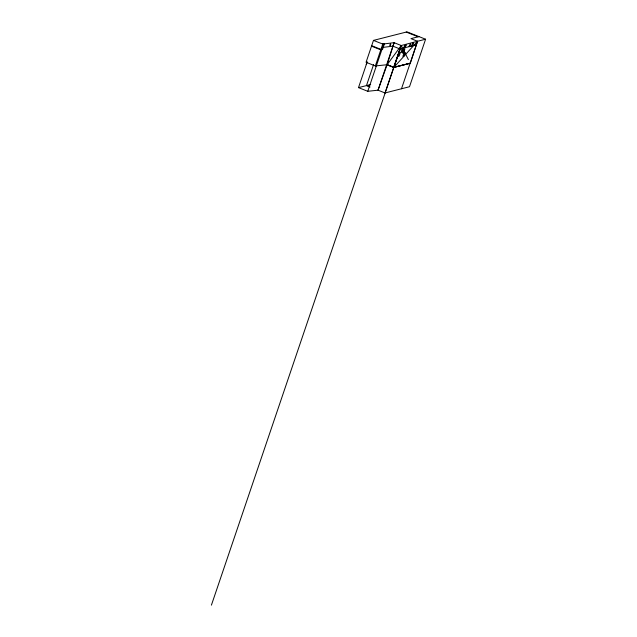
<?xml version="1.0" encoding="UTF-8"?>
<svg xmlns="http://www.w3.org/2000/svg" width="637" height="637" viewBox="0 0 637 637"><rect width="100%" height="100%" fill="white"/><g stroke="black" fill="none" stroke-linecap="round" stroke-linejoin="round"><path stroke-width="0.96" d="M409.153 46.748L409.352 45.45L410.594 43.889L409.679 46.612M398.189 54.615L399.988 49.113M398.953 52.338L400.06 49.009L416.391 44.749M425.588 39.223L407.035 31.866L373.473 40.394L366.068 62.275L375.344 65.953L387.105 64.719L393.69 67.323L410.339 63.206L417.569 41.262L425.588 39.223L409.503 86.728L385.011 92.954L378.036 90.183L367.764 91.298L358.496 87.619L367.167 61.996M366.227 64.552L367.087 62.012M373.585 64.544L366.466 85.597L370.025 87.006M375.344 65.953L382.749 44.072L394.112 42.679L401.238 45.522L417.569 41.262L401.493 88.766M367.764 91.298L383.848 43.794M384.469 43.73L382.518 49.503L380.799 49.845L371.522 46.167M385.011 92.954L401.23 45.522L408.381 59.615M404.718 49.344L403.547 52.791L402.393 53.086L403.555 49.638L404.718 49.344L403.468 49.917M211.412 605.15L400.06 49.009L392.941 46.167L381.571 47.56M400.474 47.687L401.238 45.522L387.105 64.719L378.036 90.183L394.112 42.679L387.105 64.719L393.833 67.403L410.339 63.206L393.833 67.403L401.23 45.522L393.833 67.403L417.569 41.262L410.945 38.634L418.955 36.596M381.889 49.567L383.928 43.857L382.749 44.072L373.473 40.394M382.662 47.281L383.928 43.857M382.049 49.113L380.95 49.391L371.674 45.713M358.496 87.619L370.662 84.53M382.749 44.072L384.605 43.81M406.215 32.073L418.135 36.803M386.707 64.56L393.69 67.323M366.952 85.469L369.619 86.528M403.898 47.433C405.116 49.336 405.721 42.05 403.898 47.433M389.86 45.187C390.831 46.859 391.11 41.596 389.86 45.187M404.829 46.605L404.614 47.998L405.18 47.847L406.167 44.916L404.829 46.605M402.098 49.137L401.015 52.433L402.074 52.282L403.245 48.842L402.098 49.137M399.208 52.887L398.045 56.335L399.2 56.04L400.362 52.592L399.208 52.887M404.041 52.927L402.879 56.374L404.033 56.08L405.204 52.632L404.041 52.927M412.561 45.8A1.943 0.51 -68.4 0 0 413.325 42.838A1.943 0.51 -68.4 0 0 411.836 45.251A1.943 0.51 -68.4 0 0 412.561 45.8"/></g></svg>
